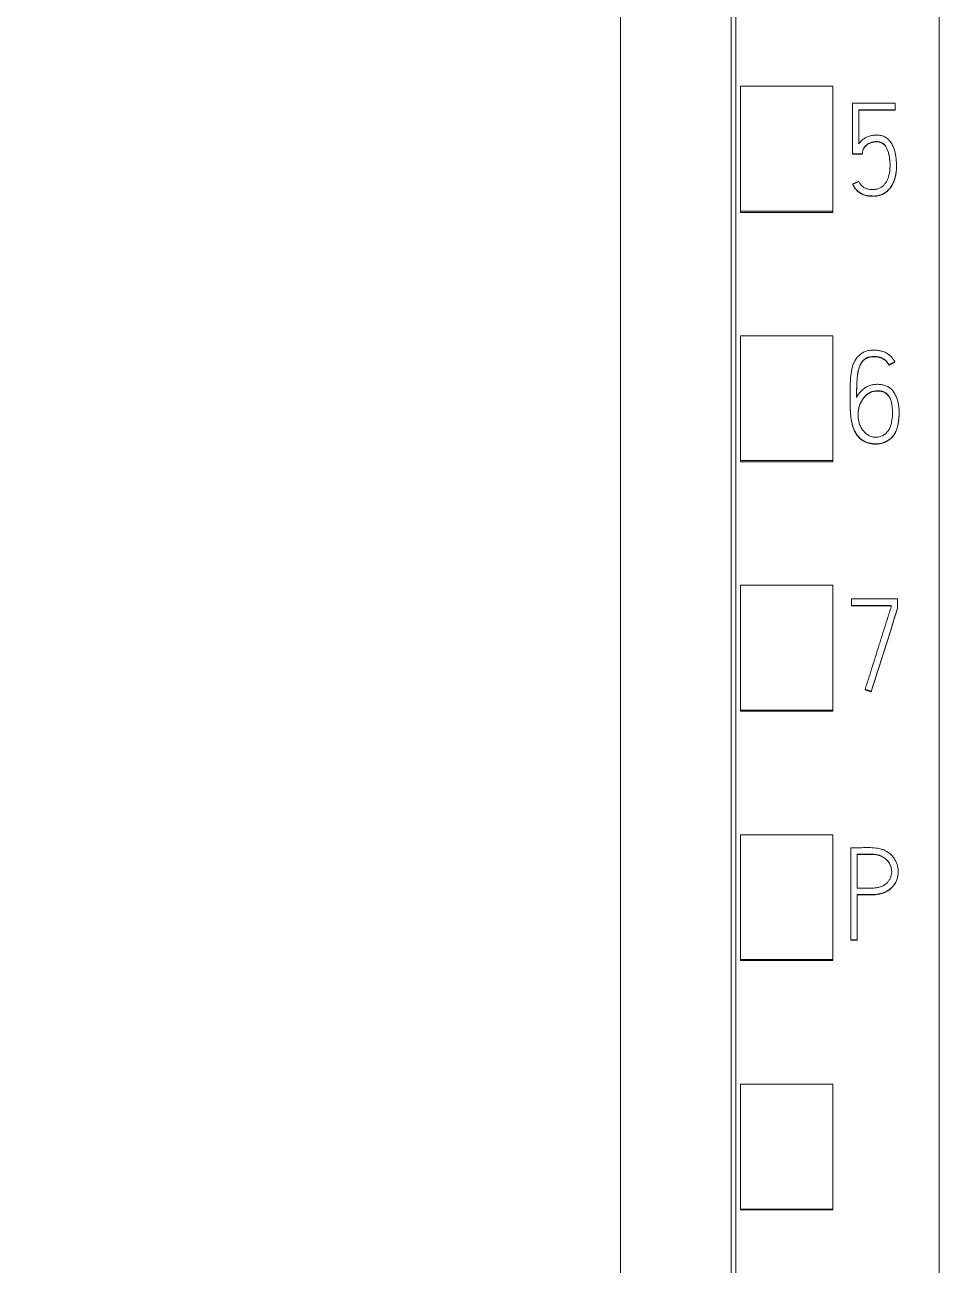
# Model space of a CAD drawing. Header units: millimetres. Extents: x 1359 to 3577, y 1333 to 3557.
# Drawn here: x 2851.17 to 2870.97, y 3261.64 to 3288.49 of the extents above; entities that cross this region are included whole.
import ezdxf

# ---------------------------------------------------------------- set-up
doc = ezdxf.new("R2010")
doc.units = ezdxf.units.MM
doc.set_wipeout_variables(frame=1)
doc.layers.add('000-PI-Oprema', color=30, linetype='Continuous', lineweight=5)
doc.layers.add('002-PI-Kabelska kanalica', color=150, linetype='Continuous')

# ---------------------------------------------------------------- blocks, each defined once
blk = doc.blocks.new('S7-1500 DQ HF - 6ES7522-1BL01-0AB0')
blk.add_wipeout([(0, 147), (34.8, 147), (34.8, 0), (0, 0)])
at = {"layer": '000-PI-Oprema', "color": 0, "linetype": 'ByBlock', "lineweight": 0}
for p, q in [((0, 134.681), (0, 21.262)), ((34.8, 134.681), (34.8, 21.262)), ((30.4, 23.585), (30.4, 132.4)), ((30.5, 101.375), (30.5, 104.078)), ((30.5, 104.078), (32.5, 104.078)), ((32.5, 101.375), (32.5, 104.078)), ((32.924, 103.71), (32.924, 102.615)), ((33.848, 103.71), (32.924, 103.71)), ((33.848, 103.571), (33.848, 103.71)), ((33.063, 102.836), (33.063, 103.571)), ((33.063, 103.571), (33.848, 103.571)), ((33.848, 103.565), (33.063, 103.565)), ((33.848, 103.571), (33.848, 103.565)), ((32.924, 102.615), (32.924, 102.609)), ((32.924, 102.615), (33.135, 102.615)), ((33.135, 102.609), (32.924, 102.609)), ((33.135, 102.615), (33.135, 102.609)), ((33.876, 102.351), (33.876, 102.357)), ((32.93, 101.96), (32.93, 101.954)), ((30.5, 101.349), (30.5, 101.375)), ((30.5, 101.375), (32.5, 101.375)), ((30.5, 101.349), (32.5, 101.349)), ((32.5, 101.349), (32.5, 101.375)), ((30.5, 95.974), (30.5, 98.676)), ((30.5, 98.676), (32.5, 98.676)), ((32.5, 95.974), (32.5, 98.676)), ((33.713, 98.046), (33.713, 98.04)), ((33.841, 98.113), (33.841, 98.107)), ((32.87, 97.309), (32.87, 97.302)), ((33.933, 97.01), (33.933, 97.016)), ((30.5, 95.974), (32.5, 95.974)), ((30.5, 95.949), (30.5, 95.974)), ((30.5, 95.949), (32.5, 95.949)), ((32.5, 95.949), (32.5, 95.974)), ((30.5, 90.572), (30.5, 93.274)), ((30.5, 93.274), (32.5, 93.274)), ((32.5, 90.572), (32.5, 93.274)), ((32.901, 92.839), (32.901, 92.98)), ((32.901, 92.98), (33.899, 92.98)), ((33.899, 92.98), (33.899, 92.779)), ((32.901, 92.839), (32.901, 92.833)), ((33.761, 92.839), (32.901, 92.839)), ((32.901, 92.833), (33.761, 92.833)), ((33.761, 92.801), (33.761, 92.839)), ((33.899, 92.779), (33.899, 92.772)), ((33.198, 91.019), (33.198, 91.013)), ((33.331, 90.975), (33.331, 90.969)), ((30.5, 90.549), (30.5, 90.572)), ((30.5, 90.572), (32.5, 90.572)), ((30.5, 90.549), (32.5, 90.549)), ((32.5, 90.549), (32.5, 90.572)), ((30.5, 85.17), (30.5, 87.872)), ((30.5, 87.872), (32.5, 87.872)), ((32.5, 85.17), (32.5, 87.872)), ((32.887, 87.592), (32.887, 85.597)), ((33.028, 86.718), (33.028, 87.451)), ((33.913, 87.066), (33.913, 87.072)), ((33.028, 85.597), (33.028, 86.577)), ((32.887, 85.597), (33.028, 85.597)), ((32.887, 85.597), (32.887, 85.591)), ((33.028, 85.591), (32.887, 85.591)), ((33.028, 85.597), (33.028, 85.591)), ((30.5, 85.149), (30.5, 85.17)), ((30.5, 85.17), (32.5, 85.17)), ((30.5, 85.149), (32.5, 85.149)), ((32.5, 85.149), (32.5, 85.17)), ((30.5, 79.769), (30.5, 82.471)), ((30.5, 82.471), (32.5, 82.471)), ((32.5, 79.769), (32.5, 82.471)), ((30.5, 79.769), (32.5, 79.769)), ((30.5, 79.75), (30.5, 79.769)), ((32.5, 79.75), (32.5, 79.769)), ((30.5, 79.75), (32.5, 79.75))]:
    blk.add_line(p, q, dxfattribs=at)
at = {"layer": '000-PI-Oprema', "color": 7, "linetype": 'Continuous', "lineweight": 13}
for centre, major_axis, ratio, start_param, end_param in [((28.877, 14.546), (314.869, 1003.042), 0.017776, 1.498303, 1.500106), ((28.931, 15.398), (313.115, 997.405), 0.01768, 1.498694, 1.500508)]:
    blk.add_ellipse(centre, major_axis=major_axis, ratio=ratio, start_param=start_param, end_param=end_param, dxfattribs=at)
at = {"layer": '000-PI-Oprema', "color": 0, "linetype": 'ByBlock', "lineweight": 0}
for points, knots in [([(30.3, 23.299), (30.3, 26.64), (30.3, 34.605), (30.3, 47.245), (30.3, 62.731), (30.3, 77.025), (30.3, 91.235), (30.3, 105.802), (30.3, 119.972), (30.3, 129.542), (30.3, 132.586)], [0, 0, 0, 0, 0.091483, 0.21812, 0.346206, 0.515858, 0.610111, 0.736264, 0.916066, 1, 1, 1, 1]), ([(27.9, 129.52), (27.9, 127.497), (27.9, 118.948), (27.9, 105.802), (27.9, 91.235), (27.9, 77.025), (27.9, 62.731), (27.9, 47.245), (27.9, 34.486), (27.9, 25.605), (27.9, 21.348), (27.9, 20.55)], [0, 0, 0, 0, 0.055935, 0.236292, 0.362833, 0.457376, 0.627551, 0.756032, 0.883059, 0.978086, 1, 1, 1, 1]), ([(32.93, 101.96), (32.942, 101.933), (32.956, 101.908), (32.98, 101.872), (32.988, 101.861), (33.007, 101.838), (33.018, 101.828), (33.039, 101.808), (33.05, 101.799), (33.074, 101.782), (33.085, 101.774), (33.11, 101.759), (33.123, 101.752), (33.15, 101.74), (33.163, 101.735), (33.191, 101.725), (33.205, 101.721), (33.233, 101.714), (33.248, 101.712), (33.277, 101.708), (33.291, 101.707), (33.313, 101.705), (33.32, 101.705), (33.335, 101.704), (33.342, 101.704), (33.364, 101.703), (33.379, 101.703), (33.408, 101.703), (33.423, 101.704), (33.452, 101.708), (33.466, 101.71), (33.495, 101.716), (33.51, 101.72), (33.551, 101.734), (33.578, 101.745), (33.617, 101.767), (33.629, 101.775), (33.653, 101.792), (33.664, 101.801), (33.686, 101.821), (33.697, 101.831), (33.717, 101.852), (33.727, 101.864), (33.753, 101.899), (33.769, 101.923), (33.79, 101.961), (33.797, 101.974), (33.809, 102.001), (33.815, 102.014), (33.831, 102.055), (33.84, 102.083), (33.855, 102.139), (33.861, 102.168), (33.867, 102.211), (33.869, 102.225), (33.872, 102.254), (33.873, 102.269), (33.876, 102.313), (33.876, 102.342), (33.875, 102.4), (33.873, 102.458), (33.868, 102.516), (33.86, 102.574), (33.855, 102.602), (33.846, 102.645), (33.842, 102.66), (33.835, 102.688), (33.83, 102.702), (33.817, 102.744), (33.806, 102.771), (33.786, 102.811), (33.779, 102.824), (33.765, 102.849), (33.757, 102.861), (33.731, 102.896), (33.712, 102.918), (33.667, 102.957), (33.643, 102.974), (33.603, 102.993), (33.589, 102.999), (33.561, 103.008), (33.547, 103.012), (33.518, 103.017), (33.503, 103.019), (33.474, 103.021), (33.459, 103.021), (33.429, 103.021), (33.415, 103.02), (33.386, 103.018), (33.371, 103.016), (33.342, 103.012), (33.328, 103.009), (33.299, 103.002), (33.285, 102.998), (33.257, 102.988), (33.243, 102.982), (33.217, 102.97), (33.204, 102.963), (33.179, 102.948), (33.166, 102.939), (33.143, 102.922), (33.132, 102.912), (33.11, 102.892), (33.1, 102.882), (33.081, 102.86), (33.071, 102.848), (33.063, 102.836)], [0, 0, 0, 0, 0.03125, 0.03125, 0.046875, 0.046875, 0.0625, 0.0625, 0.078125, 0.078125, 0.09375, 0.09375, 0.109375, 0.109375, 0.125, 0.125, 0.140625, 0.140625, 0.15625, 0.15625, 0.171875, 0.171875, 0.179688, 0.179688, 0.1875, 0.1875, 0.203125, 0.203125, 0.21875, 0.21875, 0.234375, 0.234375, 0.25, 0.25, 0.28125, 0.28125, 0.296875, 0.296875, 0.3125, 0.3125, 0.328125, 0.328125, 0.34375, 0.34375, 0.375, 0.375, 0.390625, 0.390625, 0.40625, 0.40625, 0.4375, 0.4375, 0.46875, 0.46875, 0.484375, 0.484375, 0.5, 0.5, 0.53125, 0.53125, 0.5625, 0.59375, 0.59375, 0.625, 0.625, 0.640625, 0.640625, 0.65625, 0.65625, 0.6875, 0.6875, 0.703125, 0.703125, 0.71875, 0.71875, 0.75, 0.75, 0.78125, 0.78125, 0.796875, 0.796875, 0.8125, 0.8125, 0.828125, 0.828125, 0.84375, 0.84375, 0.859375, 0.859375, 0.875, 0.875, 0.890625, 0.890625, 0.90625, 0.90625, 0.921875, 0.921875, 0.9375, 0.9375, 0.953125, 0.953125, 0.96875, 0.96875, 0.984375, 0.984375, 1, 1, 1, 1]), ([(33.135, 102.615), (33.136, 102.638), (33.139, 102.661), (33.148, 102.694), (33.152, 102.705), (33.161, 102.726), (33.166, 102.737), (33.178, 102.756), (33.185, 102.765), (33.2, 102.783), (33.208, 102.791), (33.225, 102.807), (33.234, 102.814), (33.253, 102.828), (33.263, 102.834), (33.283, 102.845), (33.293, 102.85), (33.314, 102.859), (33.325, 102.863), (33.359, 102.873), (33.381, 102.877), (33.416, 102.88), (33.428, 102.881), (33.451, 102.88), (33.462, 102.88), (33.485, 102.878), (33.497, 102.876), (33.514, 102.872), (33.519, 102.871), (33.53, 102.868), (33.536, 102.866), (33.552, 102.86), (33.563, 102.855), (33.582, 102.843), (33.592, 102.836), (33.609, 102.821), (33.617, 102.812), (33.632, 102.794), (33.638, 102.785), (33.657, 102.755), (33.667, 102.735), (33.685, 102.692), (33.693, 102.67), (33.712, 102.604), (33.721, 102.56), (33.73, 102.492), (33.732, 102.469), (33.735, 102.423), (33.736, 102.4), (33.737, 102.331), (33.735, 102.286), (33.726, 102.218), (33.723, 102.195), (33.715, 102.162), (33.712, 102.15), (33.706, 102.128), (33.703, 102.117), (33.692, 102.084), (33.683, 102.063), (33.667, 102.032), (33.662, 102.022), (33.65, 102.002), (33.644, 101.992), (33.623, 101.964), (33.609, 101.946), (33.584, 101.922), (33.575, 101.915), (33.557, 101.9), (33.547, 101.893), (33.528, 101.881), (33.517, 101.876), (33.496, 101.866), (33.486, 101.862), (33.452, 101.852), (33.429, 101.848), (33.395, 101.845), (33.383, 101.844), (33.36, 101.843), (33.348, 101.843), (33.313, 101.845), (33.29, 101.847), (33.257, 101.854), (33.245, 101.857), (33.223, 101.864), (33.212, 101.868), (33.18, 101.883), (33.161, 101.895), (33.133, 101.916), (33.124, 101.924), (33.108, 101.94), (33.092, 101.958), (33.08, 101.977), (33.068, 101.997), (33.062, 102.007), (33.057, 102.018)], [0, 0, 0, 0, 0.03125, 0.03125, 0.046875, 0.046875, 0.0625, 0.0625, 0.078125, 0.078125, 0.09375, 0.09375, 0.109375, 0.109375, 0.125, 0.125, 0.140625, 0.140625, 0.15625, 0.15625, 0.1875, 0.1875, 0.203125, 0.203125, 0.21875, 0.21875, 0.234375, 0.234375, 0.242187, 0.242187, 0.25, 0.25, 0.265625, 0.265625, 0.28125, 0.28125, 0.296875, 0.296875, 0.3125, 0.3125, 0.34375, 0.34375, 0.375, 0.375, 0.4375, 0.4375, 0.46875, 0.46875, 0.5, 0.5, 0.5625, 0.5625, 0.59375, 0.59375, 0.609375, 0.609375, 0.625, 0.625, 0.65625, 0.65625, 0.671875, 0.671875, 0.6875, 0.6875, 0.71875, 0.71875, 0.734375, 0.734375, 0.75, 0.75, 0.765625, 0.765625, 0.78125, 0.78125, 0.8125, 0.8125, 0.828125, 0.828125, 0.84375, 0.84375, 0.875, 0.875, 0.890625, 0.890625, 0.90625, 0.90625, 0.9375, 0.9375, 0.953125, 0.953125, 0.96875, 0.984375, 0.984375, 1, 1, 1, 1]), ([(33.736, 102.352), (33.736, 102.358), (33.736, 102.364), (33.736, 102.393), (33.735, 102.416), (33.732, 102.461), (33.73, 102.484), (33.724, 102.529), (33.721, 102.552), (33.712, 102.597), (33.706, 102.62), (33.696, 102.653), (33.692, 102.664), (33.685, 102.685), (33.681, 102.696), (33.667, 102.728), (33.657, 102.749), (33.639, 102.778), (33.632, 102.787), (33.617, 102.805), (33.609, 102.814), (33.592, 102.829), (33.583, 102.836), (33.563, 102.849), (33.553, 102.854), (33.531, 102.862), (33.52, 102.865), (33.497, 102.87), (33.486, 102.871), (33.463, 102.874), (33.451, 102.874), (33.428, 102.874), (33.417, 102.874), (33.393, 102.872), (33.382, 102.871), (33.359, 102.866), (33.337, 102.861), (33.315, 102.853), (33.294, 102.844), (33.283, 102.839), (33.253, 102.822), (33.234, 102.809), (33.209, 102.786), (33.201, 102.777), (33.186, 102.76), (33.179, 102.75), (33.166, 102.731), (33.161, 102.721), (33.152, 102.7), (33.148, 102.689), (33.142, 102.666), (33.14, 102.655), (33.137, 102.632), (33.136, 102.62), (33.135, 102.609)], [0, 0, 0, 0, 0.015899, 0.015899, 0.077406, 0.077406, 0.138912, 0.138912, 0.200418, 0.200418, 0.261925, 0.261925, 0.292678, 0.292678, 0.323431, 0.323431, 0.384937, 0.384937, 0.41569, 0.41569, 0.446443, 0.446443, 0.477197, 0.477197, 0.50795, 0.50795, 0.538703, 0.538703, 0.569456, 0.569456, 0.600209, 0.600209, 0.630962, 0.630962, 0.661715, 0.661715, 0.692469, 0.723222, 0.723222, 0.753975, 0.753975, 0.815481, 0.815481, 0.846234, 0.846234, 0.876987, 0.876987, 0.907741, 0.907741, 0.938494, 0.938494, 0.969247, 0.969247, 1, 1, 1, 1]), ([(33.876, 102.351), (33.876, 102.329), (33.875, 102.308), (33.873, 102.258), (33.871, 102.229), (33.865, 102.186), (33.862, 102.171), (33.857, 102.142), (33.853, 102.128), (33.843, 102.085), (33.834, 102.058), (33.813, 102.003), (33.801, 101.976), (33.774, 101.924), (33.758, 101.899), (33.732, 101.864), (33.723, 101.853), (33.703, 101.831), (33.693, 101.821), (33.66, 101.791), (33.637, 101.773), (33.599, 101.751), (33.586, 101.744), (33.559, 101.732), (33.545, 101.726), (33.504, 101.712), (33.475, 101.705), (33.431, 101.699), (33.417, 101.698), (33.387, 101.696), (33.372, 101.696), (33.343, 101.697), (33.329, 101.698), (33.299, 101.7), (33.285, 101.701), (33.255, 101.704), (33.241, 101.707), (33.212, 101.713), (33.198, 101.717), (33.17, 101.726), (33.156, 101.731), (33.129, 101.743), (33.116, 101.75), (33.09, 101.765), (33.078, 101.773), (33.054, 101.79), (33.042, 101.799), (33.02, 101.819), (33.01, 101.829), (32.991, 101.852), (32.982, 101.863), (32.956, 101.9), (32.942, 101.927), (32.93, 101.954)], [0, 0, 0, 0, 0.044434, 0.044434, 0.104157, 0.104157, 0.134018, 0.134018, 0.16388, 0.16388, 0.223602, 0.223602, 0.283325, 0.283325, 0.343048, 0.343048, 0.37291, 0.37291, 0.402771, 0.402771, 0.462494, 0.462494, 0.492355, 0.492355, 0.522217, 0.522217, 0.58194, 0.58194, 0.611801, 0.611801, 0.641663, 0.641663, 0.671524, 0.671524, 0.701386, 0.701386, 0.731247, 0.731247, 0.761108, 0.761108, 0.79097, 0.79097, 0.820831, 0.820831, 0.850693, 0.850693, 0.880554, 0.880554, 0.910416, 0.910416, 0.940277, 0.940277, 1, 1, 1, 1]), ([(33.841, 98.113), (33.827, 98.138), (33.811, 98.162), (33.784, 98.196), (33.775, 98.207), (33.755, 98.228), (33.745, 98.238), (33.712, 98.267), (33.689, 98.284), (33.652, 98.306), (33.639, 98.313), (33.612, 98.325), (33.599, 98.33), (33.558, 98.344), (33.53, 98.351), (33.488, 98.359), (33.473, 98.361), (33.444, 98.365), (33.43, 98.366), (33.387, 98.368), (33.358, 98.368), (33.315, 98.364), (33.301, 98.362), (33.272, 98.358), (33.258, 98.355), (33.216, 98.343), (33.189, 98.333), (33.15, 98.313), (33.138, 98.306), (33.113, 98.29), (33.101, 98.282), (33.067, 98.255), (33.047, 98.235), (33.018, 98.202), (33.009, 98.19), (32.992, 98.167), (32.985, 98.155), (32.963, 98.117), (32.951, 98.091), (32.93, 98.037), (32.922, 98.009), (32.908, 97.954), (32.903, 97.926), (32.894, 97.869), (32.89, 97.841), (32.881, 97.756), (32.877, 97.698), (32.873, 97.584), (32.872, 97.526), (32.869, 97.354), (32.868, 97.24), (32.874, 97.097), (32.876, 97.068), (32.879, 97.011), (32.882, 96.983), (32.891, 96.897), (32.9, 96.841), (32.917, 96.77), (32.92, 96.756), (32.928, 96.729), (32.933, 96.715), (32.947, 96.674), (32.957, 96.647), (32.975, 96.608), (32.982, 96.595), (32.996, 96.569), (33.003, 96.557), (33.027, 96.52), (33.045, 96.498), (33.075, 96.467), (33.086, 96.457), (33.108, 96.438), (33.12, 96.43), (33.156, 96.406), (33.182, 96.392), (33.222, 96.375), (33.236, 96.37), (33.264, 96.361), (33.278, 96.357), (33.32, 96.347), (33.348, 96.342), (33.391, 96.338), (33.406, 96.337), (33.435, 96.337), (33.45, 96.337), (33.493, 96.34), (33.521, 96.345), (33.563, 96.355), (33.577, 96.359), (33.605, 96.369), (33.619, 96.374), (33.658, 96.392), (33.684, 96.406), (33.719, 96.43), (33.731, 96.439), (33.754, 96.457), (33.764, 96.467), (33.795, 96.498), (33.813, 96.52), (33.837, 96.557), (33.844, 96.569), (33.857, 96.595), (33.863, 96.609), (33.88, 96.649), (33.889, 96.676), (33.9, 96.718), (33.903, 96.732), (33.909, 96.76), (33.911, 96.775), (33.918, 96.818), (33.922, 96.846), (33.931, 96.932), (33.934, 96.989), (33.932, 97.075), (33.93, 97.104), (33.923, 97.161), (33.919, 97.19), (33.906, 97.247), (33.899, 97.275), (33.881, 97.331), (33.87, 97.358), (33.845, 97.411), (33.831, 97.436), (33.798, 97.484), (33.779, 97.506), (33.747, 97.536), (33.735, 97.545), (33.711, 97.562), (33.699, 97.57), (33.673, 97.583), (33.66, 97.589), (33.632, 97.6), (33.618, 97.604), (33.576, 97.616), (33.547, 97.621), (33.503, 97.625), (33.488, 97.626), (33.459, 97.626), (33.444, 97.626), (33.401, 97.624), (33.372, 97.62), (33.329, 97.61), (33.314, 97.606), (33.287, 97.597), (33.273, 97.591), (33.234, 97.573), (33.208, 97.559), (33.172, 97.534), (33.16, 97.525), (33.137, 97.507), (33.127, 97.497), (33.095, 97.467), (33.076, 97.445), (33.041, 97.398), (33.025, 97.373), (33.012, 97.347)], [0, 0, 0, 0, 0.015625, 0.015625, 0.023437, 0.023437, 0.03125, 0.03125, 0.046875, 0.046875, 0.054688, 0.054688, 0.0625, 0.0625, 0.078125, 0.078125, 0.085938, 0.085938, 0.09375, 0.09375, 0.109375, 0.109375, 0.117188, 0.117188, 0.125, 0.125, 0.140625, 0.140625, 0.148437, 0.148437, 0.15625, 0.15625, 0.171875, 0.171875, 0.179687, 0.179687, 0.1875, 0.1875, 0.203125, 0.203125, 0.21875, 0.21875, 0.234375, 0.234375, 0.25, 0.25, 0.28125, 0.28125, 0.3125, 0.3125, 0.375, 0.375, 0.390625, 0.390625, 0.40625, 0.40625, 0.4375, 0.4375, 0.445312, 0.445312, 0.453125, 0.453125, 0.46875, 0.46875, 0.476562, 0.476562, 0.484375, 0.484375, 0.5, 0.5, 0.507812, 0.507812, 0.515625, 0.515625, 0.53125, 0.53125, 0.539062, 0.539062, 0.546875, 0.546875, 0.5625, 0.5625, 0.570312, 0.570312, 0.578125, 0.578125, 0.59375, 0.59375, 0.601562, 0.601562, 0.609375, 0.609375, 0.625, 0.625, 0.632812, 0.632812, 0.640625, 0.640625, 0.65625, 0.65625, 0.664063, 0.664063, 0.671875, 0.671875, 0.6875, 0.6875, 0.695313, 0.695313, 0.703125, 0.703125, 0.71875, 0.71875, 0.75, 0.75, 0.765625, 0.765625, 0.78125, 0.78125, 0.796875, 0.796875, 0.8125, 0.8125, 0.828125, 0.828125, 0.84375, 0.84375, 0.851562, 0.851562, 0.859375, 0.859375, 0.867187, 0.867187, 0.875, 0.875, 0.890625, 0.890625, 0.898437, 0.898437, 0.90625, 0.90625, 0.921875, 0.921875, 0.929687, 0.929687, 0.9375, 0.9375, 0.953125, 0.953125, 0.960937, 0.960937, 0.96875, 0.96875, 0.984375, 0.984375, 1, 1, 1, 1]), ([(33.012, 97.347), (33.012, 97.408), (33.012, 97.469), (33.014, 97.56), (33.015, 97.59), (33.018, 97.651), (33.019, 97.681), (33.023, 97.742), (33.025, 97.772), (33.032, 97.833), (33.037, 97.863), (33.045, 97.908), (33.049, 97.923), (33.056, 97.952), (33.06, 97.967), (33.075, 98.012), (33.086, 98.04), (33.104, 98.074), (33.108, 98.081), (33.116, 98.094), (33.121, 98.1), (33.134, 98.119), (33.144, 98.131), (33.16, 98.148), (33.166, 98.153), (33.177, 98.164), (33.184, 98.168), (33.203, 98.182), (33.216, 98.19), (33.237, 98.2), (33.244, 98.203), (33.258, 98.209), (33.266, 98.211), (33.288, 98.218), (33.303, 98.221), (33.334, 98.226), (33.349, 98.227), (33.38, 98.229), (33.396, 98.229), (33.427, 98.228), (33.442, 98.227), (33.473, 98.223), (33.495, 98.218), (33.517, 98.212), (33.532, 98.207), (33.54, 98.204), (33.561, 98.195), (33.575, 98.188), (33.602, 98.173), (33.615, 98.164), (33.633, 98.15), (33.639, 98.144), (33.65, 98.134), (33.656, 98.128), (33.672, 98.111), (33.681, 98.099), (33.699, 98.074), (33.707, 98.06), (33.713, 98.046)], [0, 0, 0, 0, 0.125, 0.125, 0.1875, 0.1875, 0.25, 0.25, 0.3125, 0.3125, 0.375, 0.375, 0.40625, 0.40625, 0.4375, 0.4375, 0.5, 0.5, 0.515625, 0.515625, 0.53125, 0.53125, 0.5625, 0.5625, 0.578125, 0.578125, 0.59375, 0.59375, 0.625, 0.625, 0.640625, 0.640625, 0.65625, 0.65625, 0.6875, 0.6875, 0.71875, 0.71875, 0.75, 0.75, 0.78125, 0.78125, 0.8125, 0.828125, 0.828125, 0.84375, 0.84375, 0.875, 0.875, 0.90625, 0.90625, 0.921875, 0.921875, 0.9375, 0.9375, 0.96875, 0.96875, 1, 1, 1, 1]), ([(33.713, 98.04), (33.7, 98.068), (33.682, 98.093), (33.656, 98.122), (33.651, 98.127), (33.639, 98.138), (33.634, 98.143), (33.615, 98.157), (33.603, 98.166), (33.576, 98.181), (33.562, 98.188), (33.534, 98.2), (33.519, 98.205), (33.489, 98.213), (33.474, 98.216), (33.443, 98.221), (33.428, 98.222), (33.382, 98.223), (33.351, 98.222), (33.306, 98.215), (33.29, 98.212), (33.261, 98.203), (33.246, 98.198), (33.218, 98.185), (33.205, 98.177), (33.179, 98.159), (33.168, 98.149), (33.146, 98.127), (33.136, 98.116), (33.118, 98.091), (33.11, 98.078), (33.095, 98.051), (33.088, 98.037), (33.076, 98.009), (33.071, 97.994), (33.057, 97.95), (33.049, 97.921), (33.037, 97.861), (33.033, 97.831), (33.025, 97.77), (33.023, 97.739), (33.019, 97.678), (33.018, 97.647), (33.015, 97.586), (33.015, 97.555), (33.012, 97.463), (33.012, 97.402), (33.012, 97.341)], [0, 0, 0, 0, 0.0625, 0.0625, 0.078125, 0.078125, 0.09375, 0.09375, 0.125, 0.125, 0.15625, 0.15625, 0.1875, 0.1875, 0.21875, 0.21875, 0.25, 0.25, 0.3125, 0.3125, 0.34375, 0.34375, 0.375, 0.375, 0.40625, 0.40625, 0.4375, 0.4375, 0.46875, 0.46875, 0.5, 0.5, 0.53125, 0.53125, 0.5625, 0.5625, 0.625, 0.625, 0.6875, 0.6875, 0.75, 0.75, 0.8125, 0.8125, 0.875, 0.875, 1, 1, 1, 1]), ([(33.933, 97.01), (33.933, 96.964), (33.93, 96.918), (33.923, 96.844), (33.919, 96.815), (33.912, 96.772), (33.909, 96.758), (33.904, 96.73), (33.9, 96.716), (33.89, 96.673), (33.881, 96.646), (33.865, 96.605), (33.859, 96.592), (33.846, 96.566), (33.838, 96.553), (33.815, 96.517), (33.797, 96.494), (33.767, 96.463), (33.756, 96.454), (33.734, 96.435), (33.722, 96.426), (33.686, 96.401), (33.661, 96.387), (33.621, 96.369), (33.608, 96.363), (33.58, 96.354), (33.566, 96.35), (33.524, 96.339), (33.496, 96.335), (33.452, 96.331), (33.437, 96.331), (33.408, 96.331), (33.394, 96.332), (33.35, 96.336), (33.322, 96.34), (33.279, 96.351), (33.265, 96.355), (33.238, 96.363), (33.224, 96.368), (33.184, 96.385), (33.159, 96.398), (33.128, 96.418), (33.122, 96.422), (33.111, 96.431), (33.105, 96.435), (33.088, 96.449), (33.077, 96.459), (33.047, 96.49), (33.029, 96.512), (33.005, 96.548), (32.997, 96.561), (32.983, 96.586), (32.976, 96.599), (32.958, 96.638), (32.948, 96.665), (32.929, 96.719), (32.921, 96.747), (32.907, 96.804), (32.901, 96.832), (32.892, 96.889), (32.884, 96.946), (32.88, 97.003), (32.876, 97.06), (32.874, 97.089), (32.87, 97.179), (32.87, 97.241), (32.87, 97.302)], [0, 0, 0, 0, 0.061961, 0.061961, 0.100808, 0.100808, 0.120232, 0.120232, 0.139655, 0.139655, 0.178502, 0.178502, 0.197926, 0.197926, 0.217349, 0.217349, 0.256196, 0.256196, 0.27562, 0.27562, 0.295043, 0.295043, 0.33389, 0.33389, 0.353314, 0.353314, 0.372737, 0.372737, 0.411584, 0.411584, 0.431008, 0.431008, 0.450431, 0.450431, 0.489278, 0.489278, 0.508702, 0.508702, 0.528125, 0.528125, 0.566972, 0.566972, 0.576684, 0.576684, 0.586396, 0.586396, 0.605819, 0.605819, 0.644666, 0.644666, 0.66409, 0.66409, 0.683513, 0.683513, 0.72236, 0.72236, 0.761207, 0.761207, 0.800054, 0.800054, 0.838901, 0.877748, 0.877748, 0.916595, 0.916595, 1, 1, 1, 1]), ([(33.285, 97.441), (33.31, 97.455), (33.338, 97.466), (33.38, 97.476), (33.395, 97.479), (33.424, 97.483), (33.454, 97.485), (33.483, 97.485), (33.512, 97.483), (33.527, 97.482), (33.556, 97.477), (33.57, 97.473), (33.598, 97.464), (33.612, 97.458), (33.638, 97.444), (33.65, 97.436), (33.672, 97.416), (33.682, 97.406), (33.701, 97.383), (33.709, 97.371), (33.724, 97.346), (33.731, 97.332), (33.749, 97.292), (33.758, 97.265), (33.769, 97.222), (33.772, 97.208), (33.777, 97.179), (33.779, 97.165), (33.784, 97.121), (33.786, 97.092), (33.788, 97.034), (33.789, 97.005), (33.787, 96.918), (33.782, 96.861), (33.764, 96.774), (33.757, 96.746), (33.742, 96.704), (33.736, 96.691), (33.724, 96.664), (33.717, 96.651), (33.694, 96.614), (33.675, 96.591), (33.649, 96.566), (33.644, 96.561), (33.632, 96.551), (33.627, 96.547), (33.609, 96.533), (33.597, 96.526), (33.571, 96.511), (33.558, 96.505), (33.53, 96.495), (33.502, 96.486), (33.473, 96.482), (33.444, 96.479), (33.429, 96.479), (33.399, 96.48), (33.385, 96.482), (33.356, 96.488), (33.342, 96.491), (33.3, 96.506), (33.274, 96.519), (33.237, 96.544), (33.225, 96.553), (33.203, 96.572), (33.182, 96.592), (33.162, 96.614), (33.144, 96.637), (33.135, 96.649), (33.111, 96.685), (33.097, 96.711), (33.08, 96.752), (33.075, 96.765), (33.066, 96.793), (33.062, 96.807), (33.052, 96.85), (33.048, 96.879), (33.044, 96.922), (33.044, 96.937), (33.043, 96.966), (33.043, 96.981), (33.046, 97.025), (33.049, 97.054), (33.06, 97.111), (33.067, 97.139), (33.082, 97.18), (33.087, 97.194), (33.098, 97.221), (33.105, 97.234), (33.125, 97.273), (33.14, 97.298), (33.165, 97.333), (33.174, 97.344), (33.194, 97.367), (33.204, 97.378), (33.236, 97.408), (33.259, 97.426), (33.285, 97.441)], [0, 0, 0, 0, 0.03125, 0.03125, 0.046875, 0.046875, 0.0625, 0.078125, 0.078125, 0.09375, 0.09375, 0.109375, 0.109375, 0.125, 0.125, 0.140625, 0.140625, 0.15625, 0.15625, 0.171875, 0.171875, 0.1875, 0.1875, 0.21875, 0.21875, 0.234375, 0.234375, 0.25, 0.25, 0.28125, 0.28125, 0.3125, 0.3125, 0.375, 0.375, 0.40625, 0.40625, 0.421875, 0.421875, 0.4375, 0.4375, 0.46875, 0.46875, 0.476563, 0.476563, 0.484375, 0.484375, 0.5, 0.5, 0.515625, 0.515625, 0.53125, 0.546875, 0.546875, 0.5625, 0.5625, 0.578125, 0.578125, 0.59375, 0.59375, 0.625, 0.625, 0.640625, 0.640625, 0.65625, 0.671875, 0.671875, 0.6875, 0.6875, 0.71875, 0.71875, 0.734375, 0.734375, 0.75, 0.75, 0.78125, 0.78125, 0.796875, 0.796875, 0.8125, 0.8125, 0.84375, 0.84375, 0.875, 0.875, 0.890625, 0.890625, 0.90625, 0.90625, 0.9375, 0.9375, 0.953125, 0.953125, 0.96875, 0.96875, 1, 1, 1, 1]), ([(33.285, 97.434), (33.259, 97.42), (33.236, 97.402), (33.204, 97.372), (33.194, 97.361), (33.175, 97.339), (33.166, 97.327), (33.14, 97.292), (33.125, 97.267), (33.105, 97.228), (33.098, 97.215), (33.087, 97.188), (33.082, 97.174), (33.067, 97.133), (33.06, 97.104), (33.052, 97.062), (33.05, 97.047), (33.046, 97.018), (33.045, 97.004), (33.044, 96.978), (33.043, 96.968), (33.043, 96.957)], [0, 0, 0, 0, 0.157122, 0.157122, 0.235682, 0.235682, 0.314243, 0.314243, 0.471365, 0.471365, 0.549925, 0.549925, 0.628486, 0.628486, 0.785608, 0.785608, 0.864168, 0.864168, 0.942729, 0.942729, 1, 1, 1, 1]), ([(33.705, 97.369), (33.701, 97.376), (33.696, 97.383), (33.681, 97.401), (33.671, 97.411), (33.654, 97.425), (33.648, 97.43), (33.636, 97.438), (33.63, 97.442), (33.611, 97.453), (33.597, 97.458), (33.569, 97.467), (33.555, 97.471), (33.526, 97.476), (33.512, 97.477), (33.483, 97.479), (33.468, 97.479), (33.424, 97.477), (33.395, 97.474), (33.352, 97.463), (33.338, 97.459), (33.318, 97.451), (33.311, 97.448), (33.298, 97.441), (33.291, 97.438), (33.285, 97.434)], [0, 0, 0, 0, 0.053747, 0.053747, 0.148372, 0.148372, 0.195685, 0.195685, 0.242998, 0.242998, 0.337623, 0.337623, 0.432248, 0.432248, 0.526874, 0.526874, 0.621499, 0.621499, 0.810749, 0.810749, 0.905375, 0.905375, 0.952687, 0.952687, 1, 1, 1, 1]), ([(33.198, 91.019), (33.244, 91.168), (33.291, 91.316), (33.361, 91.539), (33.385, 91.613), (33.431, 91.762), (33.454, 91.836), (33.489, 91.948), (33.501, 91.985), (33.525, 92.059), (33.536, 92.096), (33.571, 92.207), (33.595, 92.282), (33.642, 92.43), (33.665, 92.504), (33.7, 92.616), (33.712, 92.653), (33.73, 92.708), (33.736, 92.727), (33.745, 92.755), (33.748, 92.764), (33.754, 92.782), (33.757, 92.792), (33.761, 92.801)], [0, 0, 0, 0, 0.25, 0.25, 0.375, 0.375, 0.5, 0.5, 0.5625, 0.5625, 0.625, 0.625, 0.75, 0.75, 0.875, 0.875, 0.9375, 0.9375, 0.96875, 0.96875, 0.984375, 0.984375, 1, 1, 1, 1]), ([(33.028, 86.577), (33.08, 86.577), (33.132, 86.577), (33.235, 86.576), (33.287, 86.575), (33.364, 86.577), (33.39, 86.578), (33.428, 86.582), (33.441, 86.583), (33.467, 86.586), (33.48, 86.588), (33.518, 86.595), (33.543, 86.601), (33.592, 86.617), (33.616, 86.627), (33.651, 86.644), (33.663, 86.65), (33.685, 86.663), (33.696, 86.67), (33.728, 86.692), (33.748, 86.709), (33.776, 86.735), (33.785, 86.745), (33.802, 86.764), (33.811, 86.774), (33.834, 86.804), (33.848, 86.826), (33.865, 86.86), (33.871, 86.872), (33.881, 86.896), (33.886, 86.908), (33.898, 86.945), (33.903, 86.97), (33.909, 87.008), (33.911, 87.021), (33.913, 87.047), (33.913, 87.06), (33.913, 87.099), (33.911, 87.125), (33.905, 87.163), (33.903, 87.175), (33.897, 87.201), (33.894, 87.213), (33.882, 87.25), (33.873, 87.274), (33.856, 87.309), (33.85, 87.32), (33.837, 87.343), (33.83, 87.354), (33.808, 87.386), (33.791, 87.406), (33.756, 87.443), (33.736, 87.46), (33.706, 87.484), (33.695, 87.491), (33.673, 87.506), (33.662, 87.512), (33.628, 87.531), (33.605, 87.541), (33.568, 87.555), (33.556, 87.559), (33.531, 87.566), (33.518, 87.569), (33.455, 87.583), (33.404, 87.589), (33.327, 87.593), (33.301, 87.594), (33.249, 87.594), (33.198, 87.594), (33.146, 87.593), (33.094, 87.592), (33.016, 87.592), (32.939, 87.592), (32.887, 87.592)], [0, 0, 0, 0, 0.0625, 0.0625, 0.125, 0.125, 0.15625, 0.15625, 0.171875, 0.171875, 0.1875, 0.1875, 0.21875, 0.21875, 0.25, 0.25, 0.265625, 0.265625, 0.28125, 0.28125, 0.3125, 0.3125, 0.328125, 0.328125, 0.34375, 0.34375, 0.375, 0.375, 0.390625, 0.390625, 0.40625, 0.40625, 0.4375, 0.4375, 0.453125, 0.453125, 0.46875, 0.46875, 0.5, 0.5, 0.515625, 0.515625, 0.53125, 0.53125, 0.5625, 0.5625, 0.578125, 0.578125, 0.59375, 0.59375, 0.625, 0.625, 0.65625, 0.65625, 0.671875, 0.671875, 0.6875, 0.6875, 0.71875, 0.71875, 0.734375, 0.734375, 0.75, 0.75, 0.8125, 0.8125, 0.84375, 0.84375, 0.875, 0.90625, 0.90625, 0.9375, 1, 1, 1, 1]), ([(33.028, 87.451), (33.067, 87.452), (33.106, 87.451), (33.164, 87.451), (33.183, 87.451), (33.222, 87.452), (33.241, 87.452), (33.299, 87.454), (33.338, 87.454), (33.396, 87.45), (33.415, 87.448), (33.454, 87.442), (33.473, 87.438), (33.501, 87.429), (33.511, 87.426), (33.53, 87.419), (33.539, 87.415), (33.566, 87.403), (33.583, 87.393), (33.608, 87.377), (33.617, 87.371), (33.633, 87.36), (33.64, 87.353), (33.663, 87.334), (33.676, 87.32), (33.695, 87.297), (33.701, 87.289), (33.713, 87.273), (33.718, 87.264), (33.733, 87.238), (33.741, 87.22), (33.752, 87.193), (33.755, 87.183), (33.76, 87.164), (33.762, 87.154), (33.768, 87.125), (33.771, 87.105), (33.772, 87.076), (33.772, 87.066), (33.771, 87.046), (33.77, 87.036), (33.766, 87.006), (33.762, 86.987), (33.753, 86.959), (33.75, 86.95), (33.742, 86.931), (33.738, 86.922), (33.724, 86.896), (33.713, 86.879), (33.695, 86.856), (33.688, 86.848), (33.675, 86.834), (33.667, 86.827), (33.645, 86.807), (33.629, 86.795), (33.604, 86.779), (33.595, 86.774), (33.578, 86.765), (33.568, 86.761), (33.541, 86.749), (33.522, 86.742), (33.493, 86.734), (33.484, 86.732), (33.464, 86.728), (33.454, 86.727), (33.425, 86.722), (33.405, 86.721), (33.365, 86.718), (33.345, 86.718), (33.306, 86.717), (33.266, 86.717), (33.227, 86.718), (33.187, 86.718), (33.167, 86.718), (33.108, 86.718), (33.068, 86.718), (33.028, 86.718)], [0, 0, 0, 0, 0.0625, 0.0625, 0.09375, 0.09375, 0.125, 0.125, 0.1875, 0.1875, 0.21875, 0.21875, 0.25, 0.25, 0.265625, 0.265625, 0.28125, 0.28125, 0.3125, 0.3125, 0.328125, 0.328125, 0.34375, 0.34375, 0.375, 0.375, 0.390625, 0.390625, 0.40625, 0.40625, 0.4375, 0.4375, 0.453125, 0.453125, 0.46875, 0.46875, 0.5, 0.5, 0.515625, 0.515625, 0.53125, 0.53125, 0.5625, 0.5625, 0.578125, 0.578125, 0.59375, 0.59375, 0.625, 0.625, 0.640625, 0.640625, 0.65625, 0.65625, 0.6875, 0.6875, 0.703125, 0.703125, 0.71875, 0.71875, 0.75, 0.75, 0.765625, 0.765625, 0.78125, 0.78125, 0.8125, 0.8125, 0.84375, 0.84375, 0.875, 0.90625, 0.90625, 0.9375, 0.9375, 1, 1, 1, 1]), ([(33.772, 87.066), (33.772, 87.069), (33.772, 87.072), (33.771, 87.085), (33.771, 87.095), (33.769, 87.115), (33.767, 87.124), (33.762, 87.154), (33.756, 87.173), (33.746, 87.201), (33.743, 87.21), (33.734, 87.228), (33.721, 87.254), (33.705, 87.279), (33.686, 87.302), (33.68, 87.309), (33.666, 87.324), (33.659, 87.331), (33.637, 87.351), (33.621, 87.363), (33.596, 87.379), (33.587, 87.384), (33.57, 87.394), (33.561, 87.398), (33.534, 87.411), (33.516, 87.418), (33.478, 87.43), (33.459, 87.435), (33.42, 87.441), (33.4, 87.444), (33.342, 87.448), (33.302, 87.448), (33.244, 87.446), (33.224, 87.446), (33.185, 87.445), (33.165, 87.445), (33.107, 87.445), (33.067, 87.446), (33.028, 87.445)], [0, 0, 0, 0, 0.009533, 0.009533, 0.040485, 0.040485, 0.071437, 0.071437, 0.133342, 0.133342, 0.164294, 0.164294, 0.195246, 0.25715, 0.25715, 0.288102, 0.288102, 0.319054, 0.319054, 0.380958, 0.380958, 0.41191, 0.41191, 0.442862, 0.442862, 0.504767, 0.504767, 0.566671, 0.566671, 0.628575, 0.628575, 0.752383, 0.752383, 0.814287, 0.814287, 0.876192, 0.876192, 1, 1, 1, 1]), ([(33.913, 87.066), (33.913, 87.041), (33.911, 87.016), (33.906, 86.979), (33.903, 86.966), (33.897, 86.941), (33.894, 86.928), (33.882, 86.891), (33.872, 86.867), (33.849, 86.822), (33.835, 86.8), (33.811, 86.769), (33.803, 86.759), (33.786, 86.739), (33.777, 86.73), (33.749, 86.703), (33.729, 86.687), (33.697, 86.665), (33.686, 86.658), (33.663, 86.644), (33.652, 86.638), (33.617, 86.621), (33.593, 86.611), (33.556, 86.599), (33.544, 86.596), (33.518, 86.589), (33.506, 86.587), (33.442, 86.575), (33.391, 86.572), (33.287, 86.569), (33.236, 86.57), (33.132, 86.571), (33.08, 86.571), (33.028, 86.571)], [0, 0, 0, 0, 0.065171, 0.065171, 0.098558, 0.098558, 0.131944, 0.131944, 0.198718, 0.198718, 0.265491, 0.265491, 0.298878, 0.298878, 0.332265, 0.332265, 0.399038, 0.399038, 0.432425, 0.432425, 0.465812, 0.465812, 0.532585, 0.532585, 0.565972, 0.565972, 0.599359, 0.599359, 0.732906, 0.732906, 0.866453, 0.866453, 1, 1, 1, 1])]:
    blk.add_open_spline(points, degree=3, knots=knots, dxfattribs=at)
for points, weights in [([(33.057, 102.018), (32.994, 101.989), (32.93, 101.96)], [0.499999767523, 0.500000232477, 0.499999767523]), ([(33.713, 98.046), (33.777, 98.08), (33.841, 98.113)], [0.50000017786, 0.49999982214, 0.50000017786]), ([(33.841, 98.107), (33.777, 98.073), (33.713, 98.04)], [0.500000019342, 0.499999980658, 0.500000019342]), ([(33.331, 90.975), (33.264, 90.997), (33.198, 91.019)], [0.500000745071, 0.499999254929, 0.500000745071]), ([(33.198, 91.013), (33.264, 90.991), (33.331, 90.969)], [0.500000506384, 0.499999493616, 0.500000506384])]:
    blk.add_rational_spline(points, weights, degree=2, dxfattribs=at)
blk = doc.blocks.new('6ES7590-1AB60-0AA0-montažna za 1500')
for p, q in [((46274.794, 47059.537), (46274.794, 47098.537)), ((46364.703, 47082.837), (46274.794, 47082.837)), ((46364.694, 47082.537), (46274.792, 47082.537)), ((46364.703, 47082.237), (46274.794, 47082.237))]:
    blk.add_line(p, q)
blk.add_arc((46272.794, 47098.537), 2, 0, 90)

msp = doc.modelspace()

# ---------------------------------------------------------------- block references
msp.add_blockref('6ES7590-1AB60-0AA0-montažna za 1500', (-43423.223, -43814.604))

# ---------------------------------------------------------------- next in the draw order: block references
at = {"layer": '002-PI-Kabelska kanalica', "color": 0, "linetype": 'ByBlock', "lineweight": 0}
msp.add_blockref('S7-1500 DQ HF - 6ES7522-1BL01-0AB0', (2836.171, 3183.083), dxfattribs=at)

# ---------------------------------------------------------------- next in the draw order: block references
msp.add_blockref('S7-1500 DQ HF - 6ES7522-1BL01-0AB0', (2870.971, 3183.083), dxfattribs=at)

doc.saveas('drawing.dxf')
